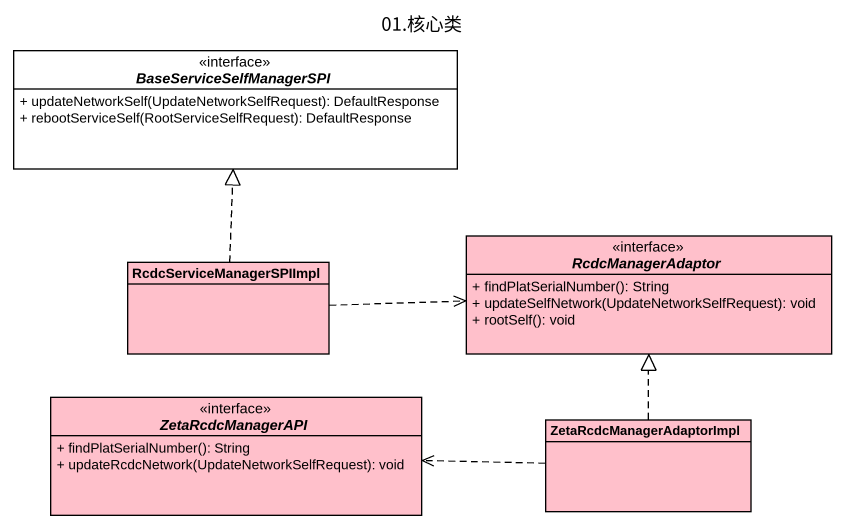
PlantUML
@startuml
title 01.核心类
hide circle
hide empty members
skinparam classAttributeIconSize 0
interface BaseServiceSelfManagerSPI <<interface>> #FFFFFF {
  + updateNetworkSelf(UpdateNetworkSelfRequest): DefaultResponse
  + rebootServiceSelf(RootServiceSelfRequest): DefaultResponse
}
interface RcdcManagerAdaptor <<interface>> #FFC0CB {
  + findPlatSerialNumber(): String
  + updateSelfNetwork(UpdateNetworkSelfRequest): void
  + rootSelf(): void
}
class RcdcServiceManagerSPIImpl #FFC0CB
interface ZetaRcdcManagerAPI <<interface>> #FFC0CB {
  + findPlatSerialNumber(): String
  + updateRcdcNetwork(UpdateNetworkSelfRequest): void
}
class ZetaRcdcManagerAdaptorImpl #FFC0CB
RcdcServiceManagerSPIImpl .up.|> BaseServiceSelfManagerSPI
RcdcServiceManagerSPIImpl .right.> RcdcManagerAdaptor
ZetaRcdcManagerAdaptorImpl .up.|> RcdcManagerAdaptor
ZetaRcdcManagerAdaptorImpl .left.> ZetaRcdcManagerAPI
@enduml
